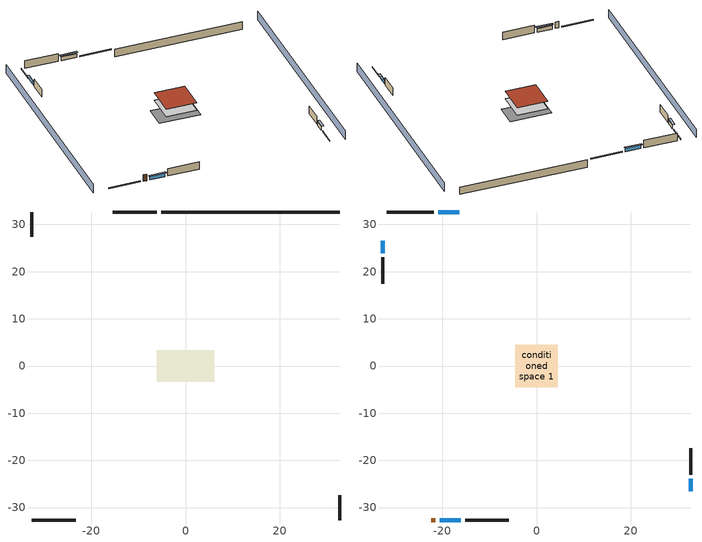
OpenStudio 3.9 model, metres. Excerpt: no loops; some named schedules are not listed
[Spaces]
basement - unconditioned 1
 floor foundation (Slab1 construction): -6.07,-3.37 -6.07,3.37 6.07,3.37 6.07,-3.37 z-2.13
 wall outside (RimJoist1 construction): -6.06,32.64 -15.42,32.64 z0.3:0.61
 wall outside (RimJoist2 construction): 32.64,-32.64 32.64,-27.42 z0.3:0.61
 wall outside (RimJoist3 construction): -32.64,-32.64 -23.28,-32.64 z0.3:0.61
 wall outside (RimJoist4 construction): -32.64,32.64 -32.64,27.42 z0.3:0.61
 wall foundation (FoundationWall1 construction): 32.64,32.64 -5.13,32.64 z-2.13:0.3
conditioned space 1
 floor to basement - unconditioned 1 (Floor1 construction): -4.52,-4.52 -4.52,4.52 4.52,4.52 4.52,-4.52 z0.3
 wall outside (Wall1 construction): -21.75,32.64 -31.71,32.64 z0.3:2.74
 wall outside (Wall2 construction): 32.64,-23.01 32.64,-17.48 z0.3:2.74
 wall outside (Wall3 construction): -15.1,-32.64 -5.91,-32.64 z0.3:2.74
 wall outside (Wall4 construction): -32.64,23.01 -32.64,17.48 z0.3:2.74
 wall outside (AdiabaticWallConstruction): -16.34,32.64 -20.82,32.64 / -20.51,-32.64 -16.03,-32.64 z0.3:1.49; 32.64,-26.5 32.64,-23.94 / -32.64,26.5 -32.64,23.94 z0.3:1.46
 wall outside (AdiabaticWallConstruction 1): -22.35,-32.64 -21.43,-32.64 z0.3:2.34
 window (WindowConstruction): -16.34,32.64 -20.82,32.64 z0.3:1.49
 window (WindowConstruction 1): 32.64,-26.49 32.64,-23.94 z0.3:1.46
 window (WindowConstruction 2): -20.51,-32.64 -16.03,-32.64 z0.3:1.49
 window (WindowConstruction 3): -32.64,26.49 -32.64,23.94 z0.3:1.46
 door (Door): -22.35,-32.64 -21.44,-32.64 z0.3:2.34
 roof outside (Roof1 construction): -4.52,4.52 -4.52,-4.52 4.52,-4.52 4.52,4.52 z2.74
shading: -37.21,32.64 -37.21,-32.64 / 37.21,-32.64 37.21,32.64 z0:2.74; -21.13,32.64 -16.04,32.64 -16.04,33.25 -21.13,33.25 z1.8; 32.64,-23.63 32.64,-26.8 33.25,-26.8 33.25,-23.63 z1.77; -15.72,-32.64 -20.81,-32.64 -20.81,-33.25 -15.72,-33.25 z1.8; -32.64,23.63 -32.64,26.8 -33.25,26.8 -33.25,23.63 z1.77
[Site]
Portland Intl Arpt_OR: Latitude {deg}=45.59; Longitude {deg}=-122.6; Time Zone {hr}=-8; Elevation {m}=33; Terrain=Suburbs; Keep Site Location Information=Yes
[Site:GroundTemperature:Shallow]
10.2558, 8.96328, 8.85977, 9.47314, 11.9355, 14.3863, 16.5111, 17.8571, 17.9714, 16.8767, 14.8061, 12.4304
[Site:WaterMainsTemperature]
Calculation Method=Schedule; Temperature Schedule=mains temperature schedule
[Building]
Building 1
[Material] Roughness=Rough
Name | Thickness {m} | Conductivity {W/m-K} | Density {kg/m3} | Specific Heat {J/kg-K} | Thermal Absorptance | Solar Absorptance | Visible Absorptance
asphalt or fiberglass shingles | 0.00635 | 0.162714 | 1121.4 | 1465.45 | 0.9 | 0.85 | 0.85
roof rigid ins | 0.103632 | 0.029427 | 32.04 | 1214.23 | 0.9 | 0.7 | 0.7
osb sheathing 0.75 in. | 0.01905 | 0.115458 | 512.64 | 1214.23 | 0.9 | 0.7 | 0.7
roof stud and cavity | 0.2032 | 0.161866 | 78.34581 | 1123.46 | 0.9 | 0.7 | 0.7
gypsum board | 0.0127 | 0.160291 | 801 | 837.4 | 0.9 | 0.6 | 0.6
wood siding | 0.0254 | 0.102417 | 544.68 | 1172.36 | 0.9 | 0.85 | 0.85
osb sheathing 0.5 in. | 0.0127 | 0.115458 | 512.64 | 1214.23 | 0.9 | 0.7 | 0.7
wall stud and cavity | 0.1397 | 0.550994 | 139.0536 | 1170.24 | 0.9 | 0.7 | 0.7
rim joist stud and cavity | 0.0508 | 0.178688 | 50.32683 | 1063.81 | 0.9 | 0.6 | 0.6
floor stud and cavity | 0.1397 | 0.923637 | 92.3553 | 1139.71 | 0.9 | 0.7 | 0.7
floor covering | 0.0127 | 0.0433444 | 54.468 | 1339.84 | 0.9 | 0.6 | 0.6
concrete 8.0 in. | 0.2032 | 1.803125 | 2242.8 | 837.4 | 0.9 | 0.7 | 0.7
concrete 4.0 in. | 0.1016 | 1.803125 | 2242.8 | 837.4 | 0.9 | 0.7 | 0.7
wood siding 1; wood siding 2 | 0.0254 | 0.102417 | 544.68 | 1172.36
wall rigid ins | 0.512978 | 0.029427 | 32.04 | 1214.23 | 0.9 | 0.7 | 0.7
wall stud and cavity 1 | 0.0889 | 0.380278 | 52.3479 | 1209.89 | 0.9 | 0.7 | 0.7
door material | 0.04445 | 0.0612267 | 512.64 | 1214.23 | 0.9 | 0.7 | 0.7
wall stud and cavity 2 | 0.0889 | 0.391764 | 83.0341 | 1211.67 | 0.9 | 0.7 | 0.7
furniture material conditioned space 1; furniture material basement - unconditioned 1 | 0.1524 | 0.115458 | 640.8 | 1214.23 | 0.9 | 0.6 | 0.6
[Construction]
Roof1 construction: asphalt or fiberglass shingles, roof rigid ins, osb sheathing 0.75 in., roof stud and cavity, gypsum board
Wall1 construction; Wall2 construction; Wall3 construction; Wall4 construction: wood siding, osb sheathing 0.5 in., wall stud and cavity, gypsum board
RimJoist1 construction; RimJoist2 construction; RimJoist3 construction; RimJoist4 construction: wood siding, rim joist stud and cavity
Floor1 construction: floor stud and cavity, osb sheathing 0.75 in., floor covering
FoundationWall1 construction: concrete 8.0 in.
Slab1 construction: concrete 4.0 in.
WindowConstruction; WindowConstruction 1; WindowConstruction 2; WindowConstruction 3: WindowMaterial
AdiabaticWallConstruction: wood siding 1, wall rigid ins, wall stud and cavity 1, gypsum board
Door: door material
AdiabaticWallConstruction 1: wood siding 2, wall rigid ins, wall stud and cavity 1, gypsum board
PartitionWallConstruction: gypsum board, wall stud and cavity 2, gypsum board
furniture construction conditioned space 1: furniture material conditioned space 1
furniture construction basement - unconditioned 1: furniture material basement - unconditioned 1
[WindowMaterial:SimpleGlazingSystem]
WindowMaterial: U-Factor {W/m2-K}=2.15764; Solar Heat Gain Coefficient=0.44
[ThermalZone] Multiplier=1; Volume {m3}=199.577; Use Ideal Air Loads=No
Name | Thermostat
conditioned space | conditioned space temperature setpoint
basement - unconditioned
[Sizing:Zone]
basement - unconditioned: Zone Cooling Design Supply Air Temperature Input Method=SupplyAirTemperature; Zone Cooling Design Supply Air Temperature {C}=14; Zone Cooling Design Supply Air Temperature Difference {deltaC}=11.11; Zone Heating Design Supply Air Temperature Input Method=SupplyAirTemperature; Zone Heating Design Supply Air Temperature {C}=40; Zone Heating Design Supply Air Temperature Difference {deltaC}=11.11; Zone Cooling Design Supply Air Humidity Ratio {kg-H2O/kg-air}=0.0085; Zone Heating Design Supply Air Humidity Ratio {kg-H2O/kg-air}=0.008; Cooling Design Air Flow Method=DesignDay; Heating Design Air Flow Method=DesignDay; Account for Dedicated Outdoor Air System=No; Dedicated Outdoor Air System Control Strategy=NeutralSupplyAir; Dedicated Outdoor Air Low Setpoint Temperature for Design {C}=autosize; Dedicated Outdoor Air High Setpoint Temperature for Design {C}=autosize; Zone Load Sizing Method=Sensible Load Only No Latent Load; Zone Latent Cooling Design Supply Air Humidity Ratio Input Method=HumidityRatioDifference; Zone Cooling Design Supply Air Humidity Ratio Difference {kgWater/kgDryAir}=0.005; Zone Latent Heating Design Supply Air Humidity Ratio Input Method=HumidityRatioDifference; Zone Humidification Design Supply Air Humidity Ratio Difference {kgWater/kgDryAir}=0.005; Sizing Option=Coincident
[Space] Volume {m3}=199.577
Name | Thermal Zone
conditioned space 1 | conditioned space
basement - unconditioned 1 | basement - unconditioned
[ThermostatSetpoint:DualSetpoint]
conditioned space temperature setpoint: Heating Setpoint Temperature Schedule=heating setpoint; Cooling Setpoint Temperature Schedule=cooling setpoint; Temperature Difference Between Cutout And Setpoint {deltaC}=0
[Foundation:Kiva]
Foundation Kiva 1: Initial Indoor Air Temperature {C}=9.52053; Wall Height Above Grade {m}=0.3048; Wall Depth Below Slab {m}=0.2032
[Foundation:Kiva:Settings]
Soil Conductivity {W/m-K}=1.3848; Soil Density {kg/m3}=1842.3; Soil Specific Heat {J/kg-K}=418.7; Ground Solar Absorptivity=0.9; Ground Thermal Absorptivity=0.9; Ground Surface Roughness {m}=0.03; Far-Field Width {m}=40; Deep-Ground Boundary Condition=ZeroFlux; Deep-Ground Depth {m}=40; Minimum Cell Dimension {m}=0.2; Maximum Cell Growth Coefficient=3; Simulation Timestep=Timestep
[SurfaceProperty:ExposedFoundationPerimeter]
Slab1: Exposed Perimeter Calculation Method=TotalExposedPerimeter; Total Exposed Perimeter {m}=37.76472
[SurfaceProperty:IncidentSolarMultiplier] Incident Solar Multiplier=1; Incident Solar Multiplier Schedule=trans schedule winter=0.85 summer=0.7
Window1; Window2; Window3; Window4
[InternalMass:Definition] Design Level Calculation Method=SurfaceArea
Name | Construction | Surface Area {m2}
partition wall mass | PartitionWallConstruction | 81.84758
furniture mass conditioned space 1 | furniture construction conditioned space 1 | 32.73903
furniture mass basement - unconditioned 1 | furniture construction basement - unconditioned 1 | 32.73903
[InternalMass] Multiplier=1
Name | Internal Mass Definition | Space or SpaceType
partition wall mass | partition wall mass | conditioned space 1
furniture mass conditioned space 1 | furniture mass conditioned space 1 | conditioned space 1
furniture mass basement - unconditioned 1 | furniture mass basement - unconditioned 1 | basement - unconditioned 1
[EnergyManagementSystem:Sensor]
Name | Output Variable or Output Meter Index Key | Output Variable or Output Meter
water_heater_T_set | water heater setpoint | Schedule Value
out_pb_s |  | Site Outdoor Air Barometric Pressure
out_wt_s |  | Site Outdoor Air Humidity Ratio
site_vw_s |  | Site Wind Speed
cool_season | cooling season schedule | Schedule Value
natural_vent_s | natural vent schedule | Schedule Value
htg_sp_s; htg_sp_s_1 | heating setpoint | Schedule Value
clg_sp_s; clg_sp_s_1 | cooling setpoint | Schedule Value
mech_vent_range_fan_0_sch_s | mech vent range fan 0 schedule | Schedule Value
mech_vent_bath_fan_0_sch_s | mech vent bath fan 0 schedule | Schedule Value
clothes_dryer_exhaust_0_sch_s | clothes_dryer | Schedule Value
htg_load_cond |  | Heating:EnergyTransfer:Zone:CONDITIONED SPACE
clg_load_cond |  | Cooling:EnergyTransfer:Zone:CONDITIONED SPACE
s_conv | Floor1 | Surface Inside Face Convection Heat Gain Energy
s_ig | Floor1 | Surface Inside Face Internal Gains Radiation Heat Gain Energy
s_sol | Floor1 | Surface Inside Face Solar Radiation Heat Gain Energy
s_lgt | Floor1 | Surface Inside Face Lights Radiation Heat Gain Energy
s_surf | Floor1 | Surface Inside Face Net Surface Thermal Radiation Heat Gain Energy
s_conv_1 | Roof1 | Surface Inside Face Convection Heat Gain Energy
s_ig_1 | Roof1 | Surface Inside Face Internal Gains Radiation Heat Gain Energy
s_sol_1 | Roof1 | Surface Inside Face Solar Radiation Heat Gain Energy
s_lgt_1 | Roof1 | Surface Inside Face Lights Radiation Heat Gain Energy
s_surf_1 | Roof1 | Surface Inside Face Net Surface Thermal Radiation Heat Gain Energy
ss_sol | Door1 | Surface Inside Face Solar Radiation Heat Gain Energy
ss_lgt | Door1 | Surface Inside Face Lights Radiation Heat Gain Energy
ss_conv | Door1 | Surface Inside Face Convection Heat Gain Energy
ss_ig | Door1 | Surface Inside Face Internal Gains Radiation Heat Gain Energy
ss_surf | Door1 | Surface Inside Face Net Surface Thermal Radiation Heat Gain Energy
ss_conv_1 | Window1 | Surface Inside Face Convection Heat Gain Energy
ss_ig_1 | Window1 | Surface Inside Face Internal Gains Radiation Heat Gain Energy
ss_surf_1 | Window1 | Surface Inside Face Net Surface Thermal Radiation Heat Gain Energy
ss_trans_in | Window1 | Surface Window Transmitted Solar Radiation Rate
ss_back_out | Window1 | Surface Window Shortwave from Zone Back Out Window Heat Transfer Rate
ss_trans_out | Window1 | Surface Inside Face Initial Transmitted Diffuse Transmitted Out Window Solar Radiation Rate
ss_conv_2 | Window2 | Surface Inside Face Convection Heat Gain Energy
ss_ig_2 | Window2 | Surface Inside Face Internal Gains Radiation Heat Gain Energy
ss_surf_2 | Window2 | Surface Inside Face Net Surface Thermal Radiation Heat Gain Energy
ss_trans_in_1 | Window2 | Surface Window Transmitted Solar Radiation Rate
ss_back_out_1 | Window2 | Surface Window Shortwave from Zone Back Out Window Heat Transfer Rate
ss_trans_out_1 | Window2 | Surface Inside Face Initial Transmitted Diffuse Transmitted Out Window Solar Radiation Rate
ss_conv_3 | Window3 | Surface Inside Face Convection Heat Gain Energy
ss_ig_3 | Window3 | Surface Inside Face Internal Gains Radiation Heat Gain Energy
ss_surf_3 | Window3 | Surface Inside Face Net Surface Thermal Radiation Heat Gain Energy
ss_trans_in_2 | Window3 | Surface Window Transmitted Solar Radiation Rate
ss_back_out_2 | Window3 | Surface Window Shortwave from Zone Back Out Window Heat Transfer Rate
ss_trans_out_2 | Window3 | Surface Inside Face Initial Transmitted Diffuse Transmitted Out Window Solar Radiation Rate
ss_conv_4 | Window4 | Surface Inside Face Convection Heat Gain Energy
ss_ig_4 | Window4 | Surface Inside Face Internal Gains Radiation Heat Gain Energy
ss_surf_4 | Window4 | Surface Inside Face Net Surface Thermal Radiation Heat Gain Energy
ss_trans_in_3 | Window4 | Surface Window Transmitted Solar Radiation Rate
ss_back_out_3 | Window4 | Surface Window Shortwave from Zone Back Out Window Heat Transfer Rate
ss_trans_out_3 | Window4 | Surface Inside Face Initial Transmitted Diffuse Transmitted Out Window Solar Radiation Rate
s_conv_2 | Wall1 | Surface Inside Face Convection Heat Gain Energy
s_ig_2 | Wall1 | Surface Inside Face Internal Gains Radiation Heat Gain Energy
s_sol_2 | Wall1 | Surface Inside Face Solar Radiation Heat Gain Energy
s_lgt_2 | Wall1 | Surface Inside Face Lights Radiation Heat Gain Energy
s_surf_2 | Wall1 | Surface Inside Face Net Surface Thermal Radiation Heat Gain Energy
s_conv_3 | Wall2 | Surface Inside Face Convection Heat Gain Energy
s_ig_3 | Wall2 | Surface Inside Face Internal Gains Radiation Heat Gain Energy
s_sol_3 | Wall2 | Surface Inside Face Solar Radiation Heat Gain Energy
s_lgt_3 | Wall2 | Surface Inside Face Lights Radiation Heat Gain Energy
s_surf_3 | Wall2 | Surface Inside Face Net Surface Thermal Radiation Heat Gain Energy
s_conv_4 | Wall3 | Surface Inside Face Convection Heat Gain Energy
s_ig_4 | Wall3 | Surface Inside Face Internal Gains Radiation Heat Gain Energy
s_sol_4 | Wall3 | Surface Inside Face Solar Radiation Heat Gain Energy
s_lgt_4 | Wall3 | Surface Inside Face Lights Radiation Heat Gain Energy
s_surf_4 | Wall3 | Surface Inside Face Net Surface Thermal Radiation Heat Gain Energy
s_conv_5 | Wall4 | Surface Inside Face Convection Heat Gain Energy
s_ig_5 | Wall4 | Surface Inside Face Internal Gains Radiation Heat Gain Energy
s_sol_5 | Wall4 | Surface Inside Face Solar Radiation Heat Gain Energy
s_lgt_5 | Wall4 | Surface Inside Face Lights Radiation Heat Gain Energy
s_surf_5 | Wall4 | Surface Inside Face Net Surface Thermal Radiation Heat Gain Energy
im_conv | furniture mass conditioned space 1 | Surface Inside Face Convection Heat Gain Energy
im_ig | furniture mass conditioned space 1 | Surface Inside Face Internal Gains Radiation Heat Gain Energy
im_sol | furniture mass conditioned space 1 | Surface Inside Face Solar Radiation Heat Gain Energy
im_lgt | furniture mass conditioned space 1 | Surface Inside Face Lights Radiation Heat Gain Energy
im_surf | furniture mass conditioned space 1 | Surface Inside Face Net Surface Thermal Radiation Heat Gain Energy
im_conv_1 | partition wall mass | Surface Inside Face Convection Heat Gain Energy
im_ig_1 | partition wall mass | Surface Inside Face Internal Gains Radiation Heat Gain Energy
im_sol_1 | partition wall mass | Surface Inside Face Solar Radiation Heat Gain Energy
im_lgt_1 | partition wall mass | Surface Inside Face Lights Radiation Heat Gain Energy
im_surf_1 | partition wall mass | Surface Inside Face Net Surface Thermal Radiation Heat Gain Energy
airflow_gain | infil flow | Infiltration Sensible Heat Gain Energy
airflow_loss | infil flow | Infiltration Sensible Heat Loss Energy
airflow_gain_1 | natural vent flow | Infiltration Sensible Heat Gain Energy
airflow_loss_1 | natural vent flow | Infiltration Sensible Heat Loss Energy
airflow_gain_2 | whole house fan flow | Infiltration Sensible Heat Gain Energy
airflow_loss_2 | whole house fan flow | Infiltration Sensible Heat Loss Energy
mv_conv | mech vent bath fan 0 | Electric Equipment Convective Heating Energy
mv_rad | mech vent bath fan 0 | Electric Equipment Radiant Heating Energy
mv_conv_1 | mech vent house fan | Electric Equipment Convective Heating Energy
mv_rad_1 | mech vent house fan | Electric Equipment Radiant Heating Energy
mv_conv_2 | mech vent house fan cfis | Electric Equipment Convective Heating Energy
mv_rad_2 | mech vent house fan cfis | Electric Equipment Radiant Heating Energy
mv_conv_3 | mech vent range fan 0 | Electric Equipment Convective Heating Energy
mv_rad_3 | mech vent range fan 0 | Electric Equipment Radiant Heating Energy
mv_conv_4 | mech vent house fan latent load | Other Equipment Convective Heating Energy
mv_rad_4 | mech vent house fan latent load | Other Equipment Radiant Heating Energy
mv_conv_5 | mech vent house fan sensible load | Other Equipment Convective Heating Energy
mv_rad_5 | mech vent house fan sensible load | Other Equipment Radiant Heating Energy
ig_lgt_conv | interior lighting | Lights Convective Heating Energy
ig_lgt_rad | interior lighting | Lights Radiant Heating Energy
ig_lgt_vis | interior lighting | Lights Visible Radiation Heating Energy
ig_ee_conv | ceiling fan | Electric Equipment Convective Heating Energy
ig_ee_rad | ceiling fan | Electric Equipment Radiant Heating Energy
ig_ee_conv_1 | clothes dryer | Electric Equipment Convective Heating Energy
ig_ee_rad_1 | clothes dryer | Electric Equipment Radiant Heating Energy
ig_ee_conv_2 | clothes washer | Electric Equipment Convective Heating Energy
ig_ee_rad_2 | clothes washer | Electric Equipment Radiant Heating Energy
ig_ee_conv_3 | cooking range | Electric Equipment Convective Heating Energy
ig_ee_rad_3 | cooking range | Electric Equipment Radiant Heating Energy
ig_ee_conv_4 | dishwasher | Electric Equipment Convective Heating Energy
ig_ee_rad_4 | dishwasher | Electric Equipment Radiant Heating Energy
ig_ee_conv_5 | fridge | Electric Equipment Convective Heating Energy
ig_ee_rad_5 | fridge | Electric Equipment Radiant Heating Energy
ig_ee_conv_6 | misc plug loads | Electric Equipment Convective Heating Energy
ig_ee_rad_6 | misc plug loads | Electric Equipment Radiant Heating Energy
ig_ee_conv_7 | misc tv | Electric Equipment Convective Heating Energy
ig_ee_rad_7 | misc tv | Electric Equipment Radiant Heating Energy
ig_ee_conv_8 | whole house fan | Electric Equipment Convective Heating Energy
ig_ee_rad_8 | whole house fan | Electric Equipment Radiant Heating Energy
ig_oe_conv | clothes dryer 1 | Other Equipment Convective Heating Energy
ig_oe_rad | clothes dryer 1 | Other Equipment Radiant Heating Energy
ig_oe_conv_1 | cooking range 1 | Other Equipment Convective Heating Energy
ig_oe_rad_1 | cooking range 1 | Other Equipment Radiant Heating Energy
ig_oe_conv_2 | general water use latent | Other Equipment Convective Heating Energy
ig_oe_rad_2 | general water use latent | Other Equipment Radiant Heating Energy
ig_oe_conv_3 | general water use sensible | Other Equipment Convective Heating Energy
ig_oe_rad_3 | general water use sensible | Other Equipment Radiant Heating Energy
ig_oe_conv_4 | water heater energy adjustment1 | Other Equipment Convective Heating Energy
ig_oe_rad_4 | water heater energy adjustment1 | Other Equipment Radiant Heating Energy
ig_oe_conv_5 | water heater lat | Other Equipment Convective Heating Energy
ig_oe_rad_5 | water heater lat | Other Equipment Radiant Heating Energy
ig_oe_conv_6 | water heater sens | Other Equipment Convective Heating Energy
ig_oe_rad_6 | water heater sens | Other Equipment Radiant Heating Energy
ig_ppl_conv | occupants | People Convective Heating Energy
ig_ppl_rad | occupants | People Radiant Heating Energy
[EnergyManagementSystem:Program]
room_ac_supply_fan_disaggregate_program: Set room_ac_supply_fan_clg = 0; If room_ac_clg_coil_s > 0; Set room_ac_supply_fan_clg = room_ac_supply_fan_s; EndIf
boiler_hydronic_pump_power_program: Set hvac_plr = boiler_plr_s; Set pump_total_eff = boiler_hydronic_pump_rated_mfr / 1000 * 20000.0 / 81.7307692307692; Set pump_vfr = boiler_hydronic_pump_mfr_s / 1000; If pump_vfr > 0; Set boiler_hydronic_pump_pressure_rise_act = 81.7307692307692 * hvac_plr * pump_total_eff / pump_vfr; Else; Set boiler_hydronic_pump_pressure_rise_act = 0; EndIf
boiler_hydronic_pump_disaggregate_program: Set boiler_hydronic_pump_primary_htg = boiler_hydronic_pump_s
water_heater_InletAir: Set water_heater_Tamb_act = water_heater_amb_temp; Set water_heater_RHamb_act = 0; Set water_heater_RHamb_act = water_heater_RHamb_act + (water_heater_amb_rh / 100) / 1; Set water_heater_sens_act = (0 - water_heater_sens_cool - (water_heater_tl + water_heater_fan_pwr)) / 1; Set water_heater_lat_act = (0 - water_heater_lat_cool) / 1
water_heater_Control: Set water_heater_HPWHSchedOverride = water_heater_T_set; If (water_heater_amb_temp<5.56) || (water_heater_amb_temp>48.89); Set water_heater_UESchedOverride = water_heater_T_set; Set water_heater_LESchedOverride = water_heater_T_set; Else; Set water_heater_UESchedOverride = water_heater_T_set - 9.0; Set water_heater_LESchedOverride = 0; EndIf
water_heater_hpwh_EC_adj: If WarmupFlag == 0; Set dhw_e_cons = water_heater_tank_energy + water_heater_tank_on_cycle_parasitic + water_heater_tank_off_cycle_parasitic + water_heater_coil_energy + water_heater_fan_energy; Set water_heater_hpwh_ec_adj_act = 0.0 * dhw_e_cons / 1; EndIf
[ElectricEquipment:Definition] Design Level Calculation Method=EquipmentLevel
Name | Design Level {W} | Fraction Latent | Fraction Radiant | Fraction Lost
ceiling fan | 18.18 | 0 | 0.558 | 0
clothes washer | 379.281 | 0.03 | 0.162 | 0.7
clothes dryer | 4185.2 | 0.015 | 0.081 | 0.85
dishwasher | 972.782 | 0.3 | 0.18 | 0.4
fridge | 45.9075 | 0 | 0.6 | 0
freezer | 194.914 | 0 | 0.6 | 0
cooking range | 2045.21 | 0.08 | 0.432 | 0.2
misc tv | 737.46 | 0 | 0.6 | 0
misc plug loads | 546.51 | 0.021 | 0.558 | 0.049
whole house fan; mech vent house fan | 0 | 0 | 0 | 1
mech vent house fan cfis | 0 | 0 | 0 | 0
mech vent range fan 0 | 30 | 0 | 0 | 1
mech vent bath fan 0 | 15 | 0 | 0 | 1
[ElectricEquipment]
Name | Electric Equipment Definition | Space or SpaceType | Schedule
ceiling fan | ceiling fan | conditioned space 1 | ceiling_fan
clothes washer | clothes washer | conditioned space 1 | clothes_washer
clothes dryer | clothes dryer | conditioned space 1 | clothes_dryer
dishwasher | dishwasher | conditioned space 1 | dishwasher
fridge | fridge | conditioned space 1 | fridge schedule
freezer | freezer | basement - unconditioned 1 | freezer schedule
cooking range | cooking range | conditioned space 1 | cooking_range
misc tv | misc tv | conditioned space 1 | plug_loads_tv
misc plug loads | misc plug loads | conditioned space 1 | plug_loads_other
whole house fan | whole house fan | conditioned space 1 | Always On Discrete
mech vent house fan | mech vent house fan | conditioned space 1 | mech vent house fan schedule
mech vent house fan cfis | mech vent house fan cfis | conditioned space 1 | mech vent house fan cfis schedule
mech vent range fan 0 | mech vent range fan 0 | conditioned space 1 | mech vent range fan 0 schedule
mech vent bath fan 0 | mech vent bath fan 0 | conditioned space 1 | mech vent bath fan 0 schedule
[OtherEquipment:Definition] Design Level Calculation Method=EquipmentLevel
Name | Design Level {W} | Fraction Latent | Fraction Radiant | Fraction Lost
water heater sens; mech vent house fan sensible load | 0 | 0 | 0 | 0
water heater lat; mech vent house fan latent load | 0 | 1 | 0 | 0
water heater energy adjustment1 | 0.01 | 0 | 0 | 1
clothes dryer 2 | 0 | 0.015 | 0.081 | 0.85
cooking range 2 | 0 | 0.08 | 0.432 | 0.2
general water use sensible | -43.4886 | 0 | 0.6 | 0
general water use latent | 44.1266 | 1 | 0 | 0
[OtherEquipment] Space or SpaceType=conditioned space 1
Name | Other Equipment Definition | Schedule | Fuel Type
water heater sens | water heater sens | Always On Discrete
water heater lat | water heater lat | Always On Discrete
water heater energy adjustment1 | water heater energy adjustment1 | Always On Discrete | Electricity
clothes dryer 1 | clothes dryer 2 | clothes_dryer | Electricity
cooking range 1 | cooking range 2 | cooking_range | Electricity
general water use sensible | general water use sensible | general water use schedule
general water use latent | general water use latent | general water use schedule
mech vent house fan sensible load | mech vent house fan sensible load | Always On Discrete
mech vent house fan latent load | mech vent house fan latent load | Always On Discrete
[WaterUse:Equipment:Definition]
Name | Peak Flow Rate {m3/s}
clothes washer | 1.32331e-05
dishwasher | 7.78103e-06
[Lights:Definition]
interior lighting: Design Level Calculation Method=LightingLevel; Lighting Level {W}=150.258; Fraction Radiant=0.6; Fraction Visible=0.2; Return Air Fraction=0
[Lights]
interior lighting: Lights Definition=interior lighting; Space or SpaceType=conditioned space 1; Schedule=lighting_interior; Fraction Replaceable=1
[Exterior:Lights:Definition]
exterior lighting: Design Level {W}=5.52521
[Exterior:Lights]
exterior lighting: Exterior Lights Definition=exterior lighting; Schedule=exterior lighting schedule
[People:Definition]
occupants: Number of People Calculation Method=People; Number of People {people}=2; Fraction Radiant=0.314171; Sensible Heat Fraction=0.56303; Carbon Dioxide Generation Rate {m3/s-W}=0; Enable ASHRAE 55 Comfort Warnings=No; Mean Radiant Temperature Calculation Type=EnclosureAveraged
[People]
occupants: People Definition=occupants; Space or SpaceType=conditioned space 1; Number of People Schedule=occupants; Activity Level Schedule=occupants activity schedule; Multiplier=1
[SpaceInfiltration:DesignFlowRate] Schedule=Always On Discrete
Name | Space or SpaceType | Design Flow Rate Calculation Method | Design Flow Rate {m3/s} | Air Changes per Hour {1/hr} | Constant Term Coefficient | Temperature Term Coefficient | Velocity Term Coefficient | Velocity Squared Term Coefficient
natural vent flow; whole house fan flow; infil flow | conditioned space 1 | Flow/Space | 0
infil basement - unconditioned 1 | basement - unconditioned 1 | AirChanges/Hour |  | 0.1 | 1 | 0 | 0 | 0
